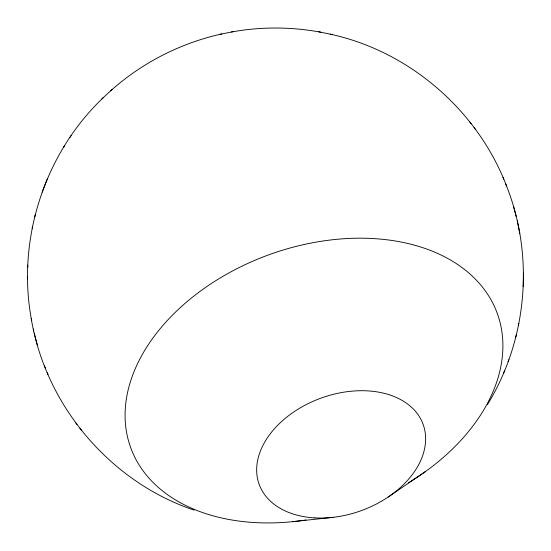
<?xml version="1.0" encoding="UTF-8"?>
<svg xmlns="http://www.w3.org/2000/svg" width="551" height="551" viewBox="0 0 551 551"><rect width="100%" height="100%" fill="white"/><g stroke="black" fill="none" stroke-linecap="round" stroke-linejoin="round"><path stroke-width="0.83" d="M31.655 320.73C16.33 240.525 44.108 153.695 103.436 97.52M487.49 404.524C527.686 339.168 534.656 254.837 505.653 183.814M523.45 273.131L523.223 286.761M27.55 278.751L27.591 276.685M27.729 267.345L27.777 265.114M32.158 228.307L32.633 226.275M34.727 216.88L35.223 214.738M518.367 325.607L518.842 323.575M515.777 337.136L516.273 334.994M47.255 179.109L42.138 192.147M508.077 361.69L508.862 359.734M503.745 372.772L504.558 370.74M69.97 137.357L71.162 135.532M63.51 147.358L64.674 145.574M110.634 90.853C141.965 62.773 180.687 42.992 221.778 33.948M101.859 98.98L112.225 89.379M425.503 471.504L388.228 496.995M231.392 32.034C260.837 26.572 291.321 26.737 320.751 32.206M219.649 34.396L233.479 31.593M292.553 521.673L333.038 517.334M330.221 34.162C409.469 51.291 477.669 110.393 506.555 186.018M318.588 31.765L332.294 34.582M193.993 510.081C110.228 481.96 45.63 405.564 31.214 318.492M469.638 121.73L471.098 123.644M474.067 127.515L475.237 129.058M75.763 422.824L76.933 424.36M79.902 428.23L81.362 430.145M502.987 177.367L503.71 179.13M44.445 365.864L45.347 368.068M47.29 372.745L48.013 374.515M34.224 333.107L37.316 344.885M513.684 206.99L516.184 216.522M519.786 233.39L517.272 220.889M33.335 329.023L33.728 330.993M305.936 519.986A195.199 133.624 -20.2 0 1 138.384 361.952A195.199 133.624 -20.2 0 1 437.466 253.364A195.199 133.624 -20.2 0 1 408.449 482.759M314.869 517.892A87.299 59.756 -20.2 0 0 423.829 426.474A87.299 59.756 -20.2 0 0 284.757 418.767A87.299 59.756 -20.2 0 0 314.869 517.892"/></g></svg>
